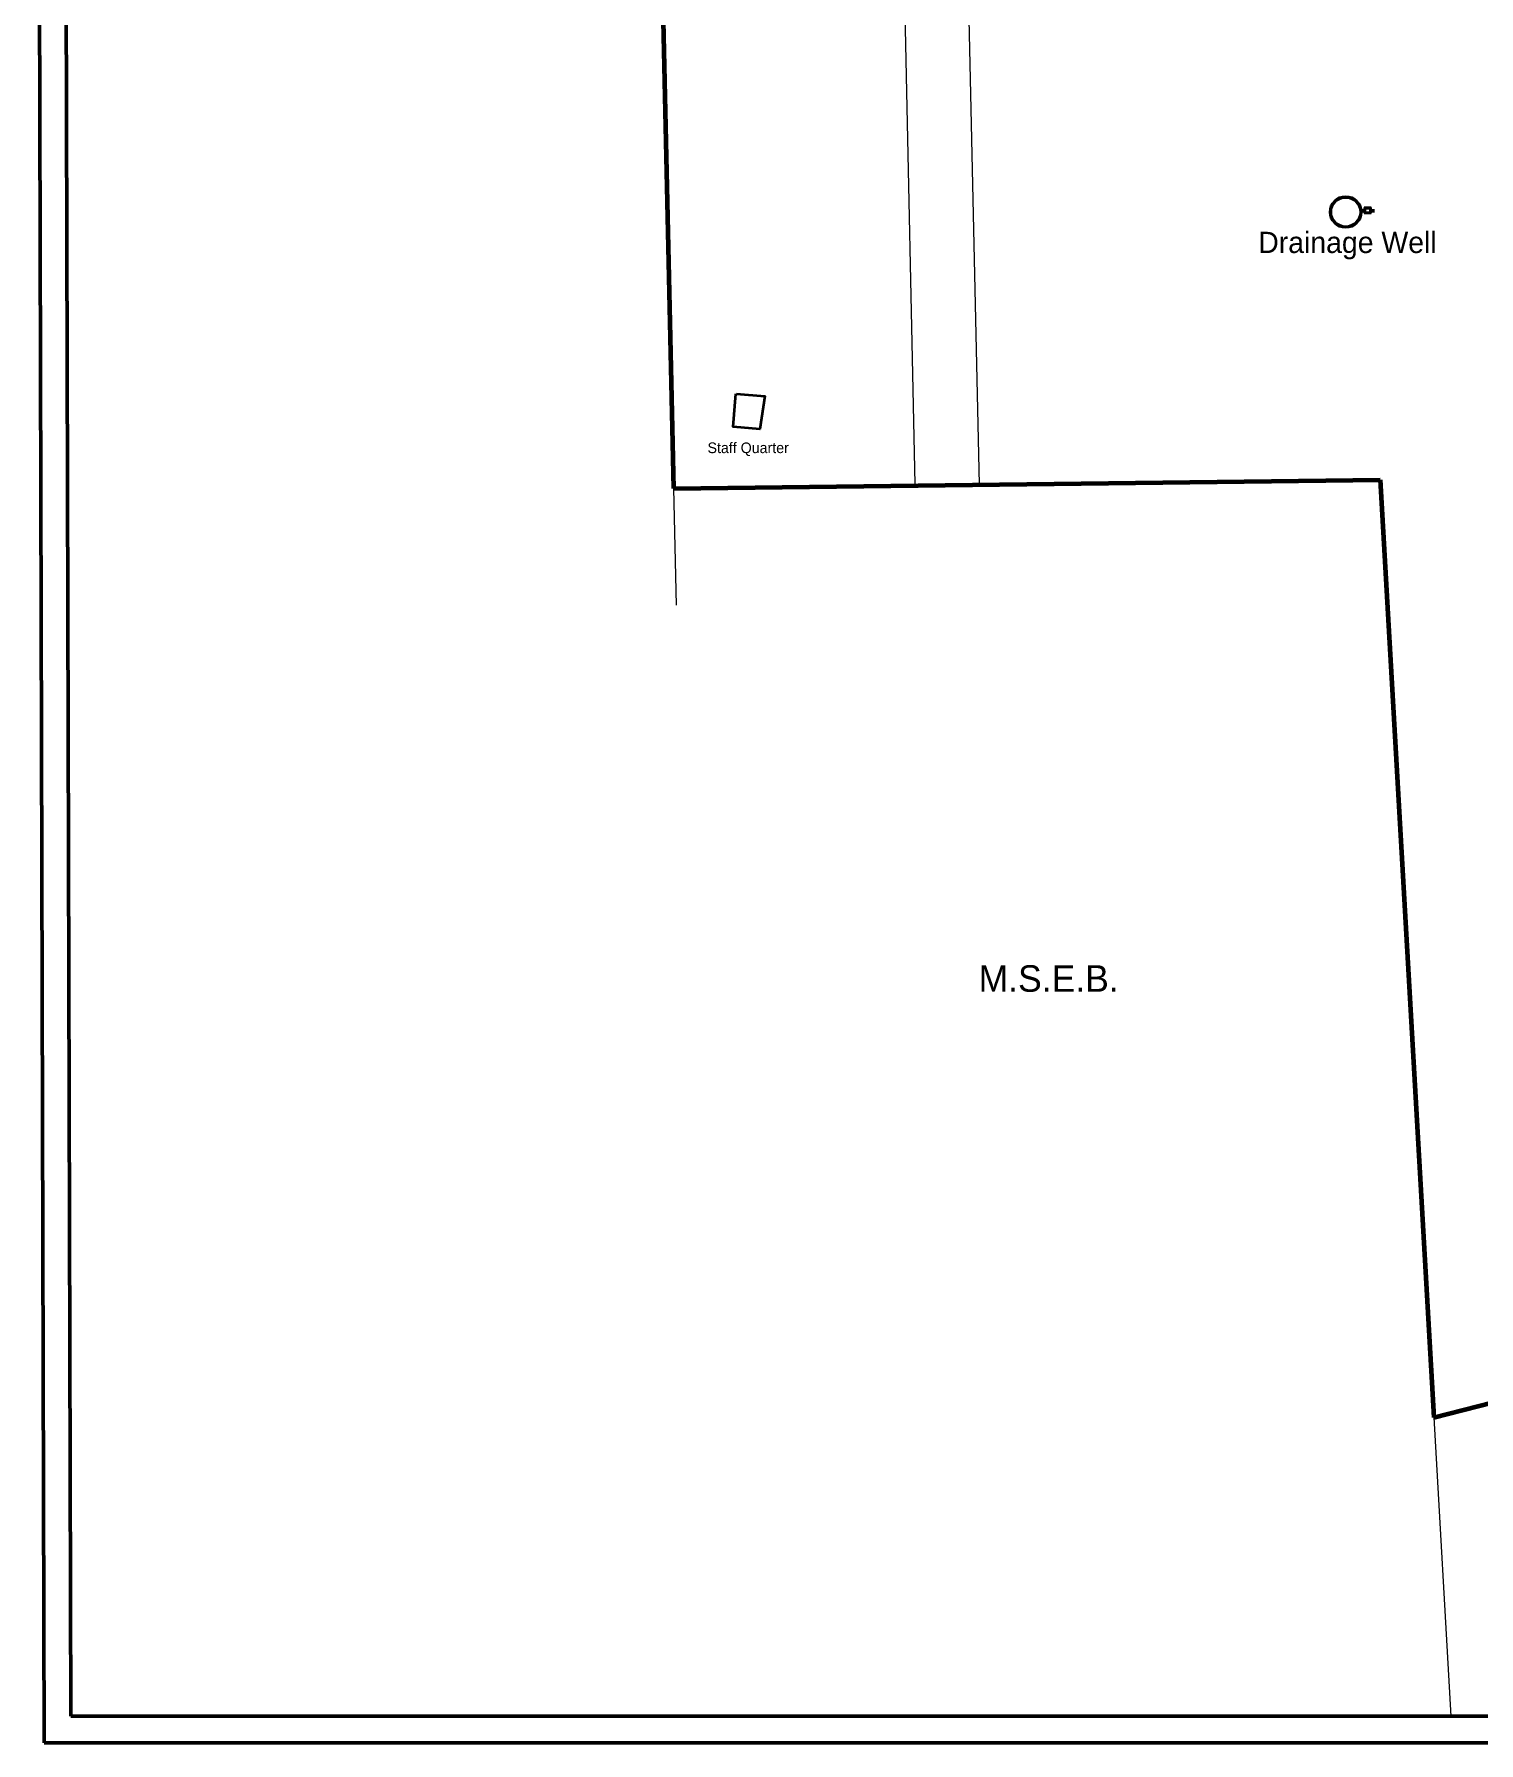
# Model space of a CAD drawing. Header units: millimetres. Extents: x -47 to 2833, y -462 to 688.
# Drawn here: x -46.9 to 225.1, y -32.2 to 289.5 of the extents above; entities that cross this region are included whole.
import ezdxf

# ---------------------------------------------------------------- set-up
doc = ezdxf.new("R2010")
doc.units = ezdxf.units.MM
doc.header["$LTSCALE"] = 0.1
doc.header["$MEASUREMENT"] = 0
doc.layers.add('BOUNDRY', color=140, linetype='Continuous', lineweight=18)
doc.layers.add('BUILT UP', color=1, linetype='Continuous', lineweight=35)
for name, color, linetype in [('H1', 254, 'Continuous'), ('TREE', 92, 'Continuous'), ('TXT', 7, 'Continuous')]:
    doc.layers.add(name, color=color, linetype=linetype)
doc.styles.get("Standard").update_dxf_attribs({"font": 'GOTHIC.TTF'})

msp = doc.modelspace()

# ---------------------------------------------------------------- linework, layer by layer
at = {"layer": 'BOUNDRY', "color": 140, "lineweight": 60}
for p, q in [((66.7638, 504.78788), (73.43824, 203.9379)), ((73.43824, 203.9379), (206.52217, 205.56922)), ((206.52217, 205.56922), (216.58575, 29.00693)), ((216.58575, 29.00693), (436.54735, 85.89087))]:
    msp.add_line(p, q, dxfattribs=at)
at = {"layer": 'BOUNDRY', "color": 140}
for p, q in [((118.96803, 204.73819), (112.68061, 500.67924)), ((216.58575, 29.00693), (219.79017, -27.21361))]:
    msp.add_line(p, q, dxfattribs=at)
msp.add_lwpolyline([(305.91376, 104.25244), (259.46294, 105.49871), (264.64461, 342.71338, 0.340100565), (259.40326, 349.84468), (134.30785, 339.78171, 0.313175319), (128.1158, 334.69955), (131.02034, 204.69095)], format="xyb", dxfattribs=at)
msp.add_lwpolyline([(73.43824, 203.9379), (73.92636, 181.93633)], dxfattribs=at)
at = {"layer": 'BUILT UP', "color": 1}
msp.add_lwpolyline([(85.31998, 221.75014), (90.62566, 221.31441), (89.71618, 215.113), (84.68438, 215.52436), (85.1965, 221.76028)], dxfattribs=at)
at = {"layer": 'H1', "color": 6}
for p, q in [((202.9921, 256.40883), (203.46645, 256.40883)), ((202.9921, 256.10883), (203.46645, 256.10883)), ((204.82645, 256.8012), (203.46645, 256.8012)), ((203.46645, 256.8012), (203.46645, 255.7412)), ((203.46645, 255.7412), (204.82645, 255.7412)), ((204.59645, 256.5712), (203.69645, 256.5712)), ((203.69645, 256.5712), (203.69645, 255.9712)), ((203.69645, 255.9712), (204.59645, 255.9712)), ((204.59645, 255.9712), (204.59645, 256.5712)), ((204.81642, 256.40154), (205.44189, 256.40154)), ((204.81642, 256.10154), (205.44189, 256.10154)), ((204.82645, 255.7412), (204.82645, 256.8012))]:
    msp.add_line(p, q, dxfattribs=at)
for radius in [3, 2.7]:
    msp.add_circle((200.00082, 255.98337), radius, dxfattribs=at)
at = {"layer": 'TREE', "color": 1, "lineweight": 50}
for p, q in [((-46.90927, 687.89275), (-45.00773, -32.21361)), ((-41.89605, 682.89275), (-40.02092, -27.21361)), ((1048.92113, -27.21361), (-40.02092, -27.21361)), ((1053.92113, -32.21361), (-45.00773, -32.21361))]:
    msp.add_line(p, q, dxfattribs=at)

# ---------------------------------------------------------------- texts
at = {"layer": 'H1', "color": 6}
msp.add_text('Drainage Well', height=4, dxfattribs=at).set_placement((183.53869, 248.26151))
at = {"layer": 'TXT'}
for s, height, p in [('Staff Quarter', 2, (79.85851, 210.59302)), ('M.S.E.B.', 5, (130.89308, 109.17985))]:
    msp.add_text(s, height=height, dxfattribs=at).set_placement(p)

doc.saveas('drawing.dxf')
